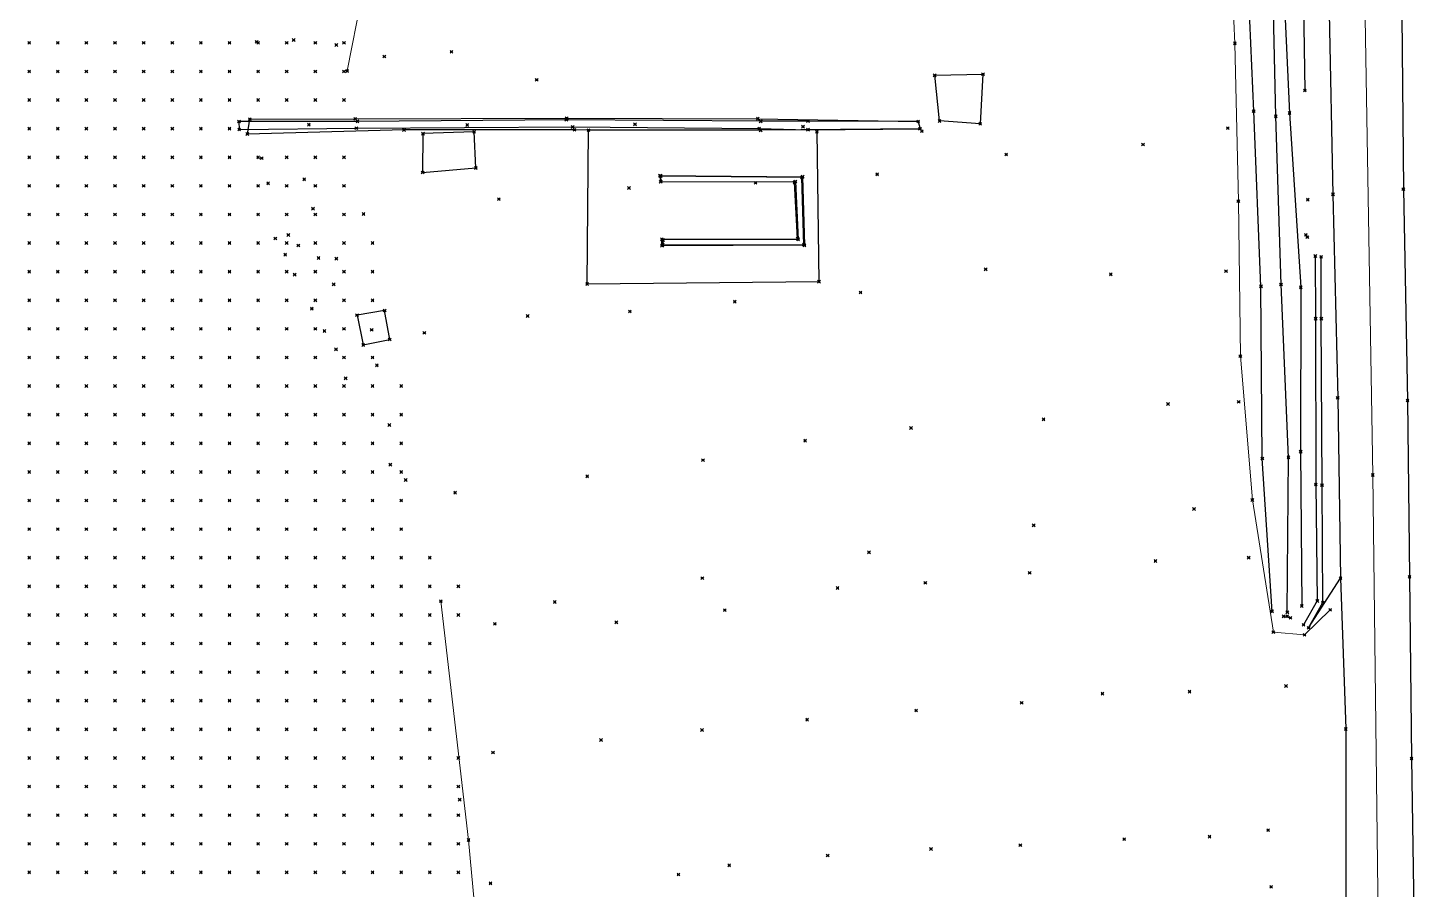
# Model space of a CAD drawing. Header units: metres. Extents: x 441556 to 446409, y 432338 to 461058.
# Drawn here: x 443958 to 444103.6, y 445833.5 to 445923.8 of the extents above; entities that cross this region are included whole.
import ezdxf

# ---------------------------------------------------------------- set-up
doc = ezdxf.new("R2010")
doc.units = ezdxf.units.M
doc.header["$MEASUREMENT"] = 0
doc.header["$PDMODE"] = 35
doc.header["$PDSIZE"] = 0.15
for name, color, linetype in [('DTM-BRE-RevB_0NoktasisAyniKotKullanildi-0YP-BRE-', 11, 'Continuous'), ('DTM-BRE-RevB_0YP-BRE', 6, 'Continuous'), ('DTM-BRE-RevN_GRP_CAMERA_CADERE_JOS', 2, 'Continuous'), ('DTM-BRE-RevN_GRP_CAMERA_CADERE_SUS', 2, 'Continuous'), ('DTM-BRE-RevN_GRP_COLT_CONSTRUCTIE', 2, 'Continuous'), ('DTM-BRE-RevN_GRP_MARGINE_CAROSABIL', 2, 'Continuous'), ('DTM-BRE-RevN_GRP_PARAPET_BETON', 2, 'Continuous'), ('DTM-BRE-RevN_GRP_PLACA_BETON', 2, 'Continuous'), ('DTM-BRE-RevN_GRP_SANT_PAMANT_JOS', 2, 'Continuous'), ('DTM-BRE-RevN_GRP_SANT_PAMANT_SUS', 2, 'Continuous'), ('DTM-BRE-RevN_GRP_SCURGERI', 2, 'Continuous'), ('DTM-BRE-RevN_GRP_ZID_JOS', 2, 'Continuous'), ('DTM-BRE-RevN_GRP_ZID_SUS', 2, 'Continuous'), ('DTM-INT_YP', 121, 'Continuous'), ('DTM-NOK-RevN_POINTS', 91, 'Continuous')]:
    doc.layers.add(name, color=color, linetype=linetype)
for name, color, linetype, lineweight in [('DTM-BRE-RevB_0NoktasisAyniKotKullanildi-GRP_COLT_CONSTRUCTIE', 11, 'Continuous', 0), ('DTM-BRE-RevN_GRP_AX', 2, 'Continuous', 0), ('DTM-BRE-RevN_GRP_PARCARE', 2, 'Continuous', 0)]:
    doc.layers.add(name, color=color, linetype=linetype, lineweight=lineweight)

msp = doc.modelspace()

# ---------------------------------------------------------------- linework, layer by layer
at = {"layer": 'DTM-BRE-RevB_0NoktasisAyniKotKullanildi-0YP-BRE-'}
for points in [[(444051.375, 445914.003, 343.485), (444039.813, 445914.038, 348.015), (444034.854, 445914.02, 348.029), (444014.497, 445914.182, 348.122), (443992.598, 445914.007, 348.043), (443980.18, 445914.001, 348.304), (443980.199, 445913.157, 348.317), (443992.472, 445913.292, 348.08), (444015.156, 445913.431, 348.151), (444034.71, 445913.27, 348.024), (444039.822, 445913.138, 347.82), (444051.565, 445913.226, 343.567)], [(443981.31, 445914.243, 343.837), (443992.36, 445914.282, 343.177), (444014.528, 445914.347, 343.283), (444034.559, 445914.289, 343.014), (444051.375, 445914.003, 343.485), (444051.565, 445913.226, 343.567)], [(444051.565, 445913.226, 343.567), (444034.867, 445913.073, 343.524), (444016.81, 445913.096, 343.626), (444015.348, 445913.12, 343.58), (443997.48, 445913.116, 343.347), (443981.056, 445912.679, 345.528)]]:
    msp.add_polyline3d(points, dxfattribs=at)
at = {"layer": 'DTM-BRE-RevB_0NoktasisAyniKotKullanildi-GRP_COLT_CONSTRUCTIE'}
for p, q in [((443999.458, 445912.732, 343.538), (443999.425, 445908.655, 343.283)), ((444004.826, 445912.911, 343.629), (443999.458, 445912.732, 343.538)), ((444005.011, 445909.125, 343.322), (444004.826, 445912.911, 343.629)), ((443999.425, 445908.655, 343.283), (444005.011, 445909.125, 343.322))]:
    msp.add_line(p, q, dxfattribs=at)
at = {"layer": 'DTM-BRE-RevB_0YP-BRE'}
for points in [[(444089.154, 446012.201, 343.319), (444089.663, 445987.785, 343.136), (444090.774, 445973.552, 343.111), (444091.278, 445943.426, 342.925), (444091.686, 445930.654, 342.91), (444091.905, 445917.243, 342.926)], [(444092.302, 445860.904, 342.52), (444095.643, 445866.121, 342.451)]]:
    msp.add_polyline3d(points, dxfattribs=at)
at = {"layer": 'DTM-BRE-RevN_GRP_AX'}
for p, q in [((444099.023, 445876.927, 342.643), (444098.103, 445932.848, 342.998)), ((444099.686, 445823.688, 342.376), (444099.023, 445876.927, 342.643))]:
    msp.add_line(p, q, dxfattribs=at)
at = {"layer": 'DTM-BRE-RevN_GRP_CAMERA_CADERE_JOS'}
for p, q in [((444039.17, 445908.121, 342.042), (444024.372, 445908.281, 342.976)), ((444024.372, 445908.281, 342.976), (444024.398, 445907.687, 343.013)), ((444024.398, 445907.687, 343.013), (444038.502, 445907.7, 343.471)), ((444038.502, 445907.7, 343.471), (444038.798, 445901.62, 342.14)), ((444039.384, 445901.082, 342.141), (444039.17, 445908.121, 342.042)), ((444024.617, 445901.576, 342.874), (444024.599, 445901.078, 342.891)), ((444024.599, 445901.078, 342.891), (444039.384, 445901.082, 342.141)), ((444038.798, 445901.62, 342.14), (444024.617, 445901.576, 342.874))]:
    msp.add_line(p, q, dxfattribs=at)
at = {"layer": 'DTM-BRE-RevN_GRP_CAMERA_CADERE_SUS'}
for p, q in [((444024.385, 445907.678, 343.473), (444024.312, 445908.326, 343.469)), ((444024.312, 445908.326, 343.469), (444039.258, 445908.205, 343.508)), ((444038.408, 445907.628, 342.053), (444024.385, 445907.678, 343.473)), ((444038.73, 445901.711, 343.483), (444038.408, 445907.628, 342.053)), ((444039.258, 445908.205, 343.508), (444039.46, 445901.023, 343.519)), ((444024.504, 445901.65, 343.48), (444038.73, 445901.711, 343.483)), ((444024.513, 445900.966, 343.489), (444024.504, 445901.65, 343.48)), ((444039.46, 445901.023, 343.519), (444024.513, 445900.966, 343.489))]:
    msp.add_line(p, q, dxfattribs=at)
at = {"layer": 'DTM-BRE-RevN_GRP_COLT_CONSTRUCTIE'}
for p, q in [((443999.458, 445912.732, 343.538), (443999.425, 445908.655, 343.283)), ((444004.826, 445912.911, 343.629), (443999.458, 445912.732, 343.538)), ((444005.011, 445909.125, 343.322), (444004.826, 445912.911, 343.629)), ((443999.425, 445908.655, 343.283), (444005.011, 445909.125, 343.322)), ((443995.444, 445894.176, 343.611), (443992.55, 445893.698, 343.648)), ((443992.55, 445893.698, 343.648), (443993.198, 445890.571, 343.622)), ((443995.982, 445891.143, 343.671), (443995.444, 445894.176, 343.611)), ((443993.198, 445890.571, 343.622), (443995.982, 445891.143, 343.671))]:
    msp.add_line(p, q, dxfattribs=at)
at = {"layer": 'DTM-BRE-RevN_GRP_MARGINE_CAROSABIL'}
for p, q in [((444094.467, 445925.371, 342.858), (444094.848, 445906.351, 342.721)), ((444094.848, 445906.351, 342.721), (444095.348, 445885.021, 342.547)), ((444095.348, 445885.021, 342.547), (444095.643, 445866.121, 342.451)), ((444095.643, 445866.121, 342.451), (444096.195, 445850.304, 342.36)), ((444096.195, 445850.304, 342.36), (444096.212, 445828.985, 342.293))]:
    msp.add_line(p, q, dxfattribs=at)
at = {"layer": 'DTM-BRE-RevN_GRP_PARAPET_BETON'}
for p, q in [((444092.994, 445899.898, 342.677), (444093.029, 445893.326, 342.532)), ((444093.622, 445893.319, 342.559), (444093.61, 445899.807, 342.667)), ((444093.029, 445893.326, 342.532), (444093.053, 445875.94, 342.419)), ((444093.702, 445875.862, 342.443), (444093.622, 445893.319, 342.559)), ((444093.053, 445875.94, 342.419), (444093.211, 445863.729, 342.461)), ((444093.783, 445863.563, 342.526), (444093.702, 445875.862, 342.443)), ((444093.211, 445863.729, 342.461), (444091.766, 445861.227, 342.495)), ((444092.302, 445860.904, 342.52), (444093.783, 445863.563, 342.526))]:
    msp.add_line(p, q, dxfattribs=at)
at = {"layer": 'DTM-BRE-RevN_GRP_PARCARE'}
for p, q in [((443995.359, 445938.946, 342.975), (443991.519, 445919.295, 342.92)), ((444084.566, 445922.184, 342.768), (444083.904, 445936.833, 342.796)), ((444084.935, 445905.641, 342.788), (444084.566, 445922.184, 342.768)), ((444085.145, 445889.387, 342.633), (444084.935, 445905.641, 342.788)), ((444086.402, 445874.317, 342.55), (444085.145, 445889.387, 342.633)), ((444088.609, 445860.459, 342.454), (444086.402, 445874.317, 342.55)), ((444001.337, 445863.696, 343.665), (444004.24, 445838.657, 343.529)), ((444094.563, 445862.792, 342.456), (444091.873, 445860.172, 342.421)), ((444091.873, 445860.172, 342.421), (444088.609, 445860.459, 342.454)), ((444004.24, 445838.657, 343.529), (444007.202, 445807.094, 343.306))]:
    msp.add_line(p, q, dxfattribs=at)
at = {"layer": 'DTM-BRE-RevN_GRP_PLACA_BETON'}
for p, q in [((444053.104, 445918.841, 343.185), (444058.162, 445918.962, 343.218)), ((444053.612, 445914.056, 343.253), (444053.104, 445918.841, 343.185)), ((444058.162, 445918.962, 343.218), (444057.873, 445913.747, 343.277)), ((444057.873, 445913.747, 343.277), (444053.612, 445914.056, 343.253)), ((444016.67, 445896.951, 343.572), (444016.81, 445913.096, 343.626)), ((444040.755, 445912.941, 343.536), (444040.969, 445897.195, 343.522)), ((444040.969, 445897.195, 343.522), (444016.67, 445896.951, 343.572))]:
    msp.add_line(p, q, dxfattribs=at)
at = {"layer": 'DTM-BRE-RevN_GRP_SANT_PAMANT_JOS'}
for p, q in [((444088.859, 445914.542, 341.237), (444088.4, 445935.163, 341.201)), ((444089.406, 445896.908, 341.284), (444088.859, 445914.542, 341.237)), ((444090.187, 445878.78, 341.368), (444089.406, 445896.908, 341.284)), ((444090.062, 445862.541, 341.365), (444090.187, 445878.78, 341.368))]:
    msp.add_line(p, q, dxfattribs=at)
at = {"layer": 'DTM-BRE-RevN_GRP_SANT_PAMANT_SUS'}
for p, q in [((444086.541, 445915.083, 342.78), (444085.674, 445935.232, 342.757)), ((444089.361, 445935.438, 342.476), (444090.299, 445914.885, 342.272)), ((444087.302, 445896.708, 342.739), (444086.541, 445915.083, 342.78)), ((444090.299, 445914.885, 342.272), (444091.476, 445896.617, 342.545)), ((444087.446, 445878.655, 342.528), (444087.302, 445896.708, 342.739)), ((444091.476, 445896.617, 342.545), (444091.462, 445879.384, 342.421)), ((444091.462, 445879.384, 342.421), (444091.581, 445863.199, 342.447)), ((444088.476, 445862.632, 342.506), (444087.446, 445878.655, 342.528))]:
    msp.add_line(p, q, dxfattribs=at)
at = {"layer": 'DTM-BRE-RevN_GRP_SCURGERI'}
msp.add_line((444089.674, 445862.116, 342.034), (444090.397, 445861.954, 342.034), dxfattribs=at)
at = {"layer": 'DTM-BRE-RevN_GRP_ZID_JOS'}
for p, q in [((443981.056, 445912.679, 345.528), (443981.31, 445914.243, 343.837)), ((443981.31, 445914.243, 343.837), (443992.36, 445914.282, 343.177)), ((443992.36, 445914.282, 343.177), (444014.528, 445914.347, 343.283)), ((444014.528, 445914.347, 343.283), (444034.559, 445914.289, 343.014)), ((444034.559, 445914.289, 343.014), (444051.375, 445914.003, 343.485)), ((443997.48, 445913.116, 343.347), (443981.056, 445912.679, 345.528)), ((444015.348, 445913.12, 343.58), (443997.48, 445913.116, 343.347)), ((444034.867, 445913.073, 343.524), (444015.348, 445913.12, 343.58)), ((444051.565, 445913.226, 343.567), (444034.867, 445913.073, 343.524)), ((444051.375, 445914.003, 343.485), (444051.565, 445913.226, 343.567))]:
    msp.add_line(p, q, dxfattribs=at)
at = {"layer": 'DTM-BRE-RevN_GRP_ZID_SUS'}
for p, q in [((444014.497, 445914.182, 348.122), (443992.598, 445914.007, 348.043)), ((444034.854, 445914.02, 348.029), (444014.497, 445914.182, 348.122)), ((444039.813, 445914.038, 348.015), (444034.854, 445914.02, 348.029)), ((444051.375, 445914.003, 343.485), (444039.813, 445914.038, 348.015)), ((443992.598, 445914.007, 348.043), (443980.18, 445914.001, 348.304)), ((443980.18, 445914.001, 348.304), (443980.199, 445913.157, 348.317)), ((443980.199, 445913.157, 348.317), (443992.472, 445913.292, 348.08)), ((443992.472, 445913.292, 348.08), (444015.156, 445913.431, 348.151)), ((444015.156, 445913.431, 348.151), (444034.71, 445913.27, 348.024)), ((444034.71, 445913.27, 348.024), (444039.822, 445913.138, 347.82)), ((444039.822, 445913.138, 347.82), (444051.565, 445913.226, 343.567))]:
    msp.add_line(p, q, dxfattribs=at)
at = {"layer": 'DTM-INT_YP'}
msp.add_polyline3d([(444093.16, 446252.176, 347.616), (444098.099, 446249.464, 347.493), (444101.716, 446249.424, 347.341), (444102.219, 446226.665, 346.511), (444102.139, 446206.037, 345.783), (444101.836, 446183.235, 345.179), (444101.616, 446162.178, 344.653), (444101.387, 446142.503, 344.458), (444100.924, 446124.168, 344.136), (444100.508, 446106.327, 344.013), (444100.672, 446103.728, 343.967), (444100.295, 446086.62, 343.865), (444100.181, 446065.827, 343.76), (444102.325, 446053.088, 343.866), (444100.331, 446031.083, 343.465), (444103.578, 445993.392, 343.851), (444103.422, 445954.676, 342.921), (444102.752, 445950.636, 342.526), (444102.057, 445925.118, 342.869), (444102.23, 445906.896, 342.743), (444102.67, 445884.737, 342.569), (444102.874, 445866.249, 342.458), (444103.088, 445847.204, 342.381), (444103.37, 445828.831, 342.313)], dxfattribs=at)
at = {"layer": 'DTM-NOK-RevN_POINTS'}
for p in [(443958.189, 445922.247, 375.421), (443961.188, 445922.247, 372.436), (443964.187, 445922.247, 366.592), (443967.187, 445922.247, 359.303), (443970.186, 445922.247, 354.806), (443973.185, 445922.247, 351.139), (443976.185, 445922.247, 348.327), (443979.184, 445922.247, 345.865), (443982.026, 445922.355, 343.83), (443982.183, 445922.247, 343.612), (443985.183, 445922.247, 342.93), (443985.913, 445922.535, 343.063), (443988.182, 445922.247, 343.529), (443990.375, 445922.025, 343.739), (443991.181, 445922.247, 343.035), (444002.45, 445921.305, 342.856), (444084.566, 445922.184, 342.768), (443995.407, 445920.807, 342.915), (443958.189, 445919.247, 374.543), (443961.188, 445919.247, 371.912), (443964.187, 445919.247, 368.395), (443967.187, 445919.247, 361.948), (443970.186, 445919.247, 355.093), (443973.185, 445919.247, 351.794), (443976.185, 445919.247, 348.232), (443979.184, 445919.247, 345.395), (443982.183, 445919.247, 343.35), (443985.183, 445919.247, 342.85), (443988.182, 445919.247, 342.97), (443991.181, 445919.247, 342.747), (443991.519, 445919.295, 342.92), (444011.382, 445918.367, 342.924), (444053.104, 445918.841, 343.185), (444058.162, 445918.962, 343.218), (444091.905, 445917.243, 342.926), (443958.189, 445916.248, 373.333), (443961.188, 445916.248, 371.752), (443964.187, 445916.248, 368.827), (443967.187, 445916.248, 363.036), (443970.186, 445916.248, 356.154), (443973.185, 445916.248, 351.5), (443976.185, 445916.248, 348.262), (443979.184, 445916.248, 345.309), (443982.183, 445916.248, 343.309), (443985.183, 445916.248, 342.796), (443988.182, 445916.248, 342.689), (443991.181, 445916.248, 342.771), (443980.18, 445914.001, 348.304), (443981.31, 445914.243, 343.837), (443992.36, 445914.282, 343.177), (443992.598, 445914.007, 348.043), (444014.497, 445914.182, 348.122), (444014.528, 445914.347, 343.283), (444034.559, 445914.289, 343.014), (444034.854, 445914.02, 348.029), (444039.813, 445914.038, 348.015), (444051.375, 445914.003, 343.485), (444053.612, 445914.056, 343.253), (444086.541, 445915.083, 342.78), (444088.859, 445914.542, 341.237), (444090.299, 445914.885, 342.272), (443958.189, 445913.248, 371.278), (443961.188, 445913.248, 370.438), (443964.187, 445913.248, 368.106), (443967.187, 445913.248, 363.424), (443970.186, 445913.248, 357.671), (443973.185, 445913.248, 351.62), (443976.185, 445913.248, 348.878), (443979.184, 445913.248, 346.236), (443980.199, 445913.157, 348.317), (443981.056, 445912.679, 345.528), (443987.503, 445913.666, 348.268), (443992.472, 445913.292, 348.08), (443997.48, 445913.116, 343.347), (443999.458, 445912.732, 343.538), (444004.102, 445913.624, 348.09), (444004.826, 445912.911, 343.629), (444015.156, 445913.431, 348.151), (444015.348, 445913.12, 343.58), (444016.81, 445913.096, 343.626), (444021.69, 445913.71, 348.123), (444034.71, 445913.27, 348.024), (444034.867, 445913.073, 343.524), (444039.294, 445913.451, 348.062), (444039.822, 445913.138, 347.82), (444040.755, 445912.941, 343.536), (444051.565, 445913.226, 343.567), (444051.758, 445912.981, 343.285), (444057.873, 445913.747, 343.277), (444083.828, 445913.301, 342.752), (444074.943, 445911.585, 342.819), (443958.189, 445910.249, 368.768), (443961.188, 445910.249, 368.281), (443964.187, 445910.249, 366.797), (443967.187, 445910.249, 362.685), (443970.186, 445910.249, 358.141), (443973.185, 445910.249, 352.984), (443976.185, 445910.249, 349.863), (443979.184, 445910.249, 346.683), (443982.183, 445910.249, 345.031), (443982.561, 445910.152, 345.075), (443985.183, 445910.249, 344.044), (443988.182, 445910.249, 343.4), (443991.181, 445910.249, 343.251), (444060.598, 445910.537, 343.074), (443999.425, 445908.655, 343.283), (444005.011, 445909.125, 343.322), (444024.312, 445908.326, 343.469), (444024.372, 445908.281, 342.976), (444039.17, 445908.121, 342.042), (444039.258, 445908.205, 343.508), (444047.073, 445908.458, 343.248), (443958.189, 445907.25, 366.792), (443961.188, 445907.25, 365.737), (443964.187, 445907.25, 364.707), (443967.187, 445907.25, 361.935), (443970.186, 445907.25, 358.407), (443973.185, 445907.25, 354.916), (443976.185, 445907.25, 350.842), (443979.184, 445907.25, 346.719), (443982.183, 445907.25, 345.047), (443983.231, 445907.519, 344.809), (443985.183, 445907.25, 344.144), (443987.014, 445907.936, 343.788), (443988.182, 445907.25, 343.46), (443991.181, 445907.25, 343.172), (444021.05, 445907.023, 343.559), (444024.385, 445907.678, 343.473), (444024.398, 445907.687, 343.013), (444034.327, 445907.56, 343.475), (444038.408, 445907.628, 342.053), (444038.502, 445907.7, 343.471), (444102.23, 445906.896, 342.743), (444007.421, 445905.856, 343.369), (444084.935, 445905.641, 342.788), (444092.209, 445905.807, 342.946), (444094.848, 445906.351, 342.721), (443958.189, 445904.25, 366.947), (443961.188, 445904.25, 364.209), (443964.187, 445904.25, 362.293), (443967.187, 445904.25, 360.172), (443970.186, 445904.25, 357.714), (443973.185, 445904.25, 354.998), (443976.185, 445904.25, 350.786), (443979.184, 445904.25, 348.323), (443982.183, 445904.25, 345.667), (443985.183, 445904.25, 344.368), (443987.939, 445904.852, 343.841), (443988.182, 445904.25, 343.589), (443991.181, 445904.25, 343.226), (443993.237, 445904.292, 343.433), (443958.189, 445901.251, 368.578), (443961.188, 445901.251, 365.329), (443964.187, 445901.251, 362.468), (443967.187, 445901.251, 359.236), (443970.186, 445901.251, 357.067), (443973.185, 445901.251, 353.738), (443976.185, 445901.251, 351.154), (443979.184, 445901.251, 349.519), (443982.183, 445901.251, 346.575), (443983.98, 445901.731, 345.293), (443985.183, 445901.251, 344.507), (443985.348, 445902.105, 344.335), (443986.401, 445901, 344.179), (443988.182, 445901.251, 343.826), (443991.181, 445901.251, 343.327), (443994.181, 445901.251, 343.104), (444024.504, 445901.65, 343.48), (444024.513, 445900.966, 343.489), (444024.599, 445901.078, 342.891), (444024.617, 445901.576, 342.874), (444038.73, 445901.711, 343.483), (444038.798, 445901.62, 342.14), (444039.384, 445901.082, 342.141), (444039.46, 445901.023, 343.519), (444092.008, 445902.112, 342.799), (444092.159, 445901.864, 342.904), (443985.026, 445900.036, 345.137), (443988.519, 445899.692, 344.192), (443990.391, 445899.616, 343.533), (444092.994, 445899.898, 342.677), (444093.61, 445899.807, 342.667), (443958.189, 445898.252, 369.658), (443961.188, 445898.252, 366.929), (443964.187, 445898.252, 364.119), (443967.187, 445898.252, 361.041), (443970.186, 445898.252, 357.785), (443973.185, 445898.252, 354.13), (443976.185, 445898.252, 351.505), (443979.184, 445898.252, 350.738), (443982.183, 445898.252, 348.278), (443985.183, 445898.252, 345.123), (443986.019, 445897.945, 345.027), (443988.182, 445898.252, 343.804), (443991.181, 445898.252, 343.29), (443994.181, 445898.252, 343.054), (444058.446, 445898.504, 343.08), (444071.561, 445897.967, 342.849), (444083.644, 445898.298, 342.788), (443990.112, 445896.916, 343.637), (444016.67, 445896.951, 343.572), (444040.969, 445897.195, 343.522), (444087.302, 445896.708, 342.739), (444089.406, 445896.908, 341.284), (444091.476, 445896.617, 342.545), (443958.189, 445895.252, 370.588), (443961.188, 445895.252, 368.592), (443964.187, 445895.252, 366.195), (443967.187, 445895.252, 362.695), (443970.186, 445895.252, 359.555), (443973.185, 445895.252, 356.781), (443976.185, 445895.252, 354.022), (443979.184, 445895.252, 352.194), (443982.183, 445895.252, 349.383), (443985.183, 445895.252, 346.175), (443988.182, 445895.252, 344.213), (443991.181, 445895.252, 343.449), (443994.181, 445895.252, 343.138), (444032.151, 445895.109, 343.298), (444045.328, 445896.072, 343.208), (443987.815, 445894.371, 345.029), (443992.55, 445893.698, 343.648), (443995.444, 445894.176, 343.611), (444010.432, 445893.603, 343.364), (444021.15, 445894.078, 343.312), (443958.189, 445892.253, 371.726), (443961.188, 445892.253, 369.52), (443964.187, 445892.253, 367.069), (443967.187, 445892.253, 363.377), (443970.186, 445892.253, 360.552), (443973.185, 445892.253, 358.072), (443976.185, 445892.253, 355.634), (443979.184, 445892.253, 353.543), (443982.183, 445892.253, 350.065), (443985.183, 445892.253, 347.113), (443988.182, 445892.253, 344.461), (443991.181, 445892.253, 343.517), (443994.085, 445892.15, 343.774), (444093.029, 445893.326, 342.532), (444093.622, 445893.319, 342.559), (443989.137, 445892.022, 344.351), (443995.982, 445891.143, 343.671), (443999.615, 445891.837, 343.461), (443958.189, 445889.254, 372.921), (443961.188, 445889.254, 370.064), (443964.187, 445889.254, 367.651), (443967.187, 445889.254, 364.764), (443970.186, 445889.254, 361.849), (443973.185, 445889.254, 359.376), (443976.185, 445889.254, 356.958), (443979.184, 445889.254, 354.45), (443982.183, 445889.254, 351.331), (443985.183, 445889.254, 348.203), (443988.182, 445889.254, 345.709), (443990.344, 445890.099, 344.107), (443991.181, 445889.254, 343.884), (443993.198, 445890.571, 343.622), (443994.181, 445889.254, 343.447), (444085.145, 445889.387, 342.633), (443994.629, 445888.433, 343.618), (443958.189, 445886.254, 373.385), (443961.188, 445886.254, 370.494), (443964.187, 445886.254, 368.174), (443967.187, 445886.254, 365.411), (443970.186, 445886.254, 362.725), (443973.185, 445886.254, 360.294), (443976.185, 445886.254, 357.715), (443979.184, 445886.254, 354.84), (443982.183, 445886.254, 351.958), (443985.183, 445886.254, 348.991), (443988.182, 445886.254, 346.414), (443991.181, 445886.254, 344.33), (443991.355, 445887.075, 344.141), (443994.181, 445886.254, 343.682), (443997.18, 445886.254, 343.372), (444095.348, 445885.021, 342.547), (444077.566, 445884.381, 342.661), (444084.971, 445884.601, 342.559), (444102.67, 445884.737, 342.569), (443958.189, 445883.255, 374.248), (443961.188, 445883.255, 371.393), (443964.187, 445883.255, 368.328), (443967.187, 445883.255, 365.695), (443970.186, 445883.255, 363.311), (443973.185, 445883.255, 360.762), (443976.185, 445883.255, 358.45), (443979.184, 445883.255, 355.667), (443982.183, 445883.255, 352.955), (443985.183, 445883.255, 350.013), (443988.182, 445883.255, 347.329), (443991.181, 445883.255, 345.211), (443994.181, 445883.255, 343.776), (443995.944, 445882.169, 343.738), (443997.18, 445883.255, 343.339), (444064.515, 445882.763, 342.848), (444039.523, 445880.526, 343.212), (444050.628, 445881.858, 343.138), (443958.189, 445880.256, 374.58), (443961.188, 445880.256, 371.639), (443964.187, 445880.256, 368.835), (443967.187, 445880.256, 366.385), (443970.186, 445880.256, 363.839), (443973.185, 445880.256, 361.492), (443976.185, 445880.256, 359.236), (443979.184, 445880.256, 357.009), (443982.183, 445880.256, 354.801), (443985.183, 445880.256, 352.006), (443988.182, 445880.256, 348.729), (443991.181, 445880.256, 345.982), (443994.181, 445880.256, 343.885), (443997.18, 445880.256, 343.396), (444091.462, 445879.384, 342.421), (443996.037, 445878.016, 343.701), (444028.81, 445878.491, 343.36), (444087.446, 445878.655, 342.528), (444090.187, 445878.78, 341.368), (443958.189, 445877.256, 374.786), (443961.188, 445877.256, 372.465), (443964.187, 445877.256, 370.013), (443967.187, 445877.256, 367.156), (443970.186, 445877.256, 365.097), (443973.185, 445877.256, 362.37), (443976.185, 445877.256, 359.842), (443979.184, 445877.256, 357.587), (443982.183, 445877.256, 355.706), (443985.183, 445877.256, 353.15), (443988.182, 445877.256, 349.716), (443991.181, 445877.256, 346.562), (443994.181, 445877.256, 344.587), (443997.18, 445877.256, 343.525), (443997.658, 445876.405, 343.751), (444016.679, 445876.784, 343.506), (444099.023, 445876.927, 342.643), (444002.837, 445875.075, 343.612), (444093.053, 445875.94, 342.419), (444093.702, 445875.862, 342.443), (443958.189, 445874.257, 375.099), (443961.188, 445874.257, 372.595), (443964.187, 445874.257, 370.17), (443967.187, 445874.257, 367.72), (443970.186, 445874.257, 365.662), (443973.185, 445874.257, 363.132), (443976.185, 445874.257, 360.792), (443979.184, 445874.257, 358.277), (443982.183, 445874.257, 356.089), (443985.183, 445874.257, 353.661), (443988.182, 445874.257, 351.058), (443991.181, 445874.257, 347.577), (443994.181, 445874.257, 345.248), (443997.18, 445874.257, 343.745), (444080.289, 445873.376, 342.415), (444086.402, 445874.317, 342.55), (443958.189, 445871.257, 375.335), (443961.188, 445871.257, 373.114), (443964.187, 445871.257, 370.35), (443967.187, 445871.257, 367.913), (443970.186, 445871.257, 365.631), (443973.185, 445871.257, 363.476), (443976.185, 445871.257, 361.1), (443979.184, 445871.257, 358.682), (443982.183, 445871.257, 356.579), (443985.183, 445871.257, 354.712), (443988.182, 445871.257, 352.195), (443991.181, 445871.257, 349.033), (443994.181, 445871.257, 345.695), (443997.18, 445871.257, 343.735), (444063.484, 445871.652, 342.683), (444046.209, 445868.827, 342.998), (443958.189, 445868.258, 375.474), (443961.188, 445868.258, 373.232), (443964.187, 445868.258, 370.733), (443967.187, 445868.258, 368.235), (443970.186, 445868.258, 366.059), (443973.185, 445868.258, 363.766), (443976.185, 445868.258, 361.681), (443979.184, 445868.258, 359.531), (443982.183, 445868.258, 357.264), (443985.183, 445868.258, 355.266), (443988.182, 445868.258, 353.068), (443991.181, 445868.258, 350.138), (443994.181, 445868.258, 346.649), (443997.18, 445868.258, 344.054), (444000.18, 445868.258, 343.286), (444076.241, 445867.921, 342.606), (444086.012, 445868.264, 342.566), (444028.74, 445866.117, 343.23), (444063.053, 445866.671, 342.779), (444095.643, 445866.121, 342.451), (444102.874, 445866.249, 342.458), (443958.189, 445865.259, 375.587), (443961.188, 445865.259, 373.277), (443964.187, 445865.259, 371.136), (443967.187, 445865.259, 368.599), (443970.186, 445865.259, 366.465), (443973.185, 445865.259, 364.136), (443976.185, 445865.259, 362.076), (443979.184, 445865.259, 360.108), (443982.183, 445865.259, 357.653), (443985.183, 445865.259, 355.606), (443988.182, 445865.259, 353.56), (443991.181, 445865.259, 350.979), (443994.181, 445865.259, 347.67), (443997.18, 445865.259, 344.732), (444000.18, 445865.259, 343.429), (444003.179, 445865.259, 343.303), (444042.916, 445865.079, 343.035), (444052.114, 445865.625, 342.976), (444001.337, 445863.696, 343.665), (444013.282, 445863.606, 343.46), (444091.581, 445863.199, 342.447), (444093.211, 445863.729, 342.461), (444093.783, 445863.563, 342.526), (443958.189, 445862.259, 375.773), (443961.188, 445862.259, 373.337), (443964.187, 445862.259, 371.083), (443967.187, 445862.259, 368.762), (443970.186, 445862.259, 366.41), (443973.185, 445862.259, 364.541), (443976.185, 445862.259, 362.722), (443979.184, 445862.259, 360.74), (443982.183, 445862.259, 358.537), (443985.183, 445862.259, 356.23), (443988.182, 445862.259, 354.041), (443991.181, 445862.259, 351.738), (443994.181, 445862.259, 348.931), (443997.18, 445862.259, 345.549), (444000.18, 445862.259, 343.671), (444003.179, 445862.259, 343.295), (444031.099, 445862.761, 343.301), (444088.476, 445862.632, 342.506), (444089.674, 445862.116, 342.034), (444090.056, 445862.133, 341.438), (444090.062, 445862.541, 341.365), (444090.397, 445861.954, 342.034), (444094.563, 445862.792, 342.456), (444006.998, 445861.323, 343.653), (444019.724, 445861.48, 343.551), (444088.609, 445860.459, 342.454), (444091.766, 445861.227, 342.495), (444091.873, 445860.172, 342.421), (444092.302, 445860.904, 342.52), (443958.189, 445859.26, 375.698), (443961.188, 445859.26, 373.332), (443964.187, 445859.26, 371.036), (443967.187, 445859.26, 368.893), (443970.186, 445859.26, 366.88), (443973.185, 445859.26, 365.042), (443976.185, 445859.26, 363.254), (443979.184, 445859.26, 361.284), (443982.183, 445859.26, 359.199), (443985.183, 445859.26, 356.988), (443988.182, 445859.26, 354.71), (443991.181, 445859.26, 352.302), (443994.181, 445859.26, 349.613), (443997.18, 445859.26, 346.446), (444000.18, 445859.26, 344.048), (443958.189, 445856.261, 375.805), (443961.188, 445856.261, 373.656), (443964.187, 445856.261, 371.47), (443967.187, 445856.261, 369.223), (443970.186, 445856.261, 367.424), (443973.185, 445856.261, 365.381), (443976.185, 445856.261, 363.635), (443979.184, 445856.261, 361.767), (443982.183, 445856.261, 359.498), (443985.183, 445856.261, 357.491), (443988.182, 445856.261, 355.241), (443991.181, 445856.261, 352.823), (443994.181, 445856.261, 350.29), (443997.18, 445856.261, 347.791), (444000.18, 445856.261, 344.697), (444089.937, 445854.802, 342.409), (443958.189, 445853.261, 375.872), (443961.188, 445853.261, 373.489), (443964.187, 445853.261, 371.462), (443967.187, 445853.261, 369.478), (443970.186, 445853.261, 367.562), (443973.185, 445853.261, 365.366), (443976.185, 445853.261, 363.751), (443979.184, 445853.261, 362.05), (443982.183, 445853.261, 359.857), (443985.183, 445853.261, 357.903), (443988.182, 445853.261, 355.677), (443991.181, 445853.261, 353.289), (443994.181, 445853.261, 350.854), (443997.18, 445853.261, 348.391), (444000.18, 445853.261, 345.21), (444062.21, 445853.046, 342.684), (444070.686, 445854.013, 342.514), (444079.815, 445854.208, 342.505), (444051.158, 445852.238, 342.94), (443958.189, 445850.262, 375.776), (443961.188, 445850.262, 373.687), (443964.187, 445850.262, 371.605), (443967.187, 445850.262, 369.548), (443970.186, 445850.262, 367.613), (443973.185, 445850.262, 365.655), (443976.185, 445850.262, 363.66), (443979.184, 445850.262, 361.985), (443982.183, 445850.262, 360.22), (443985.183, 445850.262, 358.134), (443988.182, 445850.262, 355.839), (443991.181, 445850.262, 353.753), (443994.181, 445850.262, 351.518), (443997.18, 445850.262, 348.827), (444000.18, 445850.262, 346.038), (444028.721, 445850.188, 343.289), (444039.729, 445851.287, 343.116), (444096.195, 445850.304, 342.36), (444018.131, 445849.138, 343.538), (443958.189, 445847.263, 375.979), (443961.188, 445847.263, 373.698), (443964.187, 445847.263, 371.561), (443967.187, 445847.263, 369.388), (443970.186, 445847.263, 367.519), (443973.185, 445847.263, 365.59), (443976.185, 445847.263, 363.34), (443979.184, 445847.263, 361.704), (443982.183, 445847.263, 360.194), (443985.183, 445847.263, 358.134), (443988.182, 445847.263, 355.878), (443991.181, 445847.263, 353.889), (443994.181, 445847.263, 351.695), (443997.18, 445847.263, 349.216), (444000.18, 445847.263, 346.832), (444003.179, 445847.263, 343.936), (444006.804, 445847.83, 343.652), (444103.088, 445847.204, 342.381), (443958.189, 445844.263, 375.995), (443961.188, 445844.263, 373.688), (443964.187, 445844.263, 371.581), (443967.187, 445844.263, 369.314), (443970.186, 445844.263, 367.462), (443973.185, 445844.263, 365.126), (443976.185, 445844.263, 363.051), (443979.184, 445844.263, 361.506), (443982.183, 445844.263, 359.852), (443985.183, 445844.263, 357.882), (443988.182, 445844.263, 355.827), (443991.181, 445844.263, 353.916), (443994.181, 445844.263, 351.595), (443997.18, 445844.263, 349.284), (444000.18, 445844.263, 346.93), (444003.179, 445844.263, 344.104), (444003.319, 445842.886, 344.46), (443958.189, 445841.264, 376.064), (443961.188, 445841.264, 373.747), (443964.187, 445841.264, 371.868), (443967.187, 445841.264, 369.531), (443970.186, 445841.264, 367.414), (443973.185, 445841.264, 365.446), (443976.185, 445841.264, 363.035), (443979.184, 445841.264, 361.013), (443982.183, 445841.264, 359.415), (443985.183, 445841.264, 357.809), (443988.182, 445841.264, 355.714), (443991.181, 445841.264, 353.808), (443994.181, 445841.264, 351.886), (443997.18, 445841.264, 349.455), (444000.18, 445841.264, 346.541), (444003.179, 445841.264, 344.387), (444088.051, 445839.691, 342.368), (443958.189, 445838.264, 376.134), (443961.188, 445838.264, 373.789), (443964.187, 445838.264, 371.813), (443967.187, 445838.264, 369.609), (443970.186, 445838.264, 367.836), (443973.185, 445838.264, 365.563), (443976.185, 445838.264, 363.19), (443979.184, 445838.264, 360.971), (443982.183, 445838.264, 359.297), (443985.183, 445838.264, 357.803), (443988.182, 445838.264, 355.705), (443991.181, 445838.264, 353.663), (443994.181, 445838.264, 351.734), (443997.18, 445838.264, 349.381), (444000.18, 445838.264, 347.07), (444003.179, 445838.264, 344.206), (444004.24, 445838.657, 343.529), (444072.966, 445838.742, 342.531), (444081.915, 445839.006, 342.372), (444041.891, 445837.031, 342.979), (444052.717, 445837.726, 342.873), (444062.082, 445838.118, 342.684), (444031.565, 445836.004, 343.221), (443958.189, 445835.265, 376.391), (443961.188, 445835.265, 374.122), (443964.187, 445835.265, 372.359), (443967.187, 445835.265, 370.235), (443970.186, 445835.265, 367.959), (443973.185, 445835.265, 365.638), (443976.185, 445835.265, 363.566), (443979.184, 445835.265, 361.348), (443982.183, 445835.265, 359.307), (443985.183, 445835.265, 357.81), (443988.182, 445835.265, 355.739), (443991.181, 445835.265, 353.649), (443994.181, 445835.265, 351.495), (443997.18, 445835.265, 349.159), (444000.18, 445835.265, 346.688), (444003.179, 445835.265, 343.937), (444006.543, 445834.113, 343.543), (444026.244, 445835.04, 343.236), (444088.368, 445833.747, 342.351)]:
    msp.add_point(p, dxfattribs=at)

doc.saveas('drawing.dxf')
